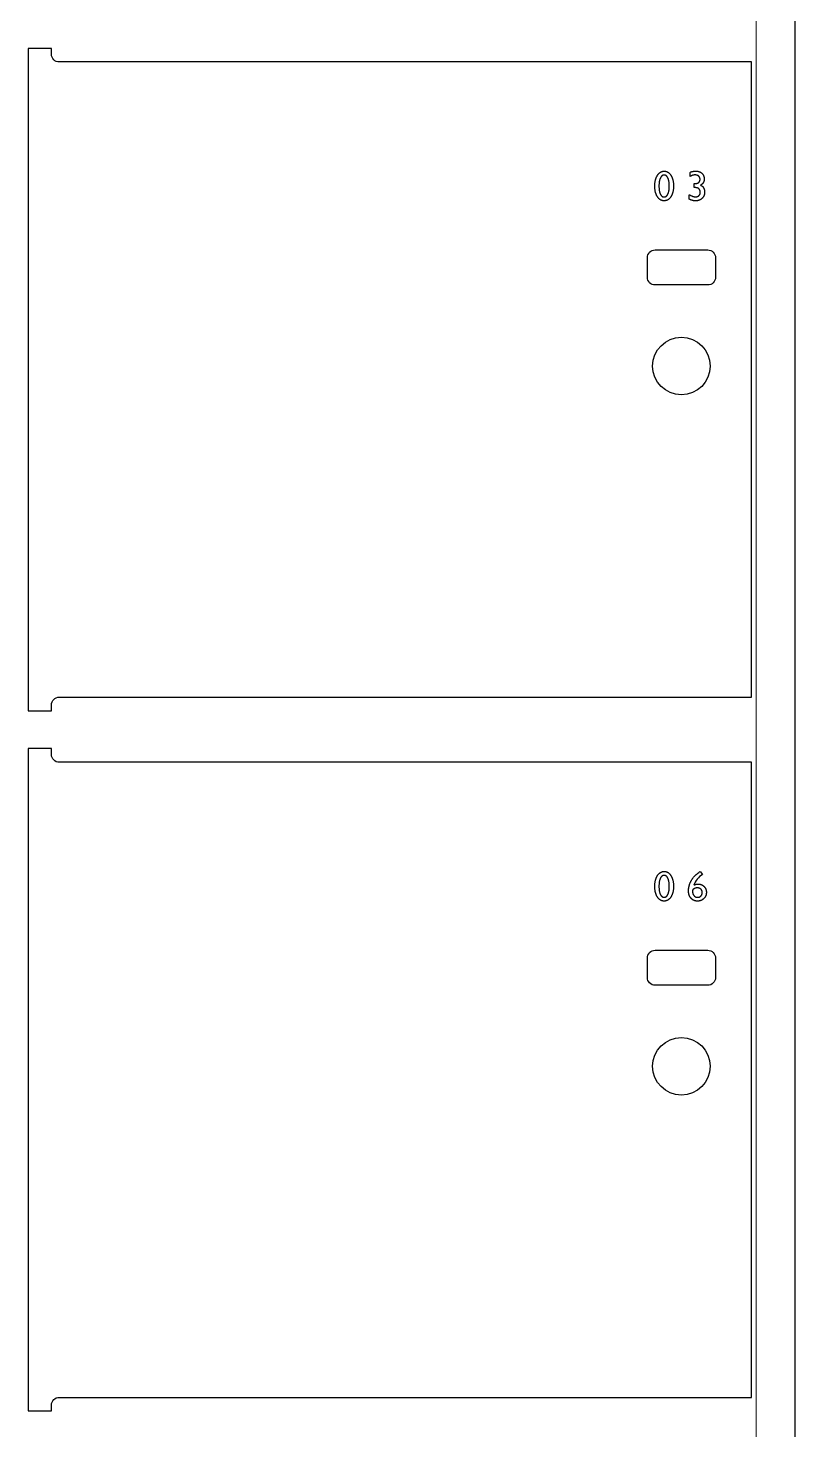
# Model space of a CAD drawing. Header units: millimetres. Extents: x -300 to 5880, y -300 to 4158.
# Drawn here: x 4276 to 4670, y 2936 to 3657 of the extents above; entities that cross this region are included whole.
import ezdxf

# ---------------------------------------------------------------- set-up
doc = ezdxf.new("R2010")
doc.units = ezdxf.units.MM
doc.layers.add('00_NOPRINT_TOLERANCE', color=7, linetype='Continuous', lineweight=5)
for name, color, linetype, lineweight, true_color in [('BOARD_$TH-NOMINAL', 3, 'Continuous', 30, 0x00ff00), ('TOP-CUT-INSIDE_12.000MM', 3, 'Continuous', 25, 0x00ff04), ('TOP-CUT-OUTSIDE_12.000MM', 60, 'Continuous', 25, 0xa0ff00)]:
    doc.layers.add(name, color=color, linetype=linetype, lineweight=lineweight, true_color=true_color)
doc.layers.add('TOP-POCKET-INSIDE_2.000MM', color=4, linetype='Continuous')

# ---------------------------------------------------------------- blocks, each defined once
blk = doc.blocks.new('Borders Opendesk_7')
at = {"layer": '00_NOPRINT_TOLERANCE', "ltscale": 0.379202}
blk.add_line((4670, 3958), (4670, 1518), dxfattribs=at)
at = {"layer": '00_NOPRINT_TOLERANCE', "ltscale": 0.380023}
blk.add_line((4650, 3938), (4650, 1538), dxfattribs=at)
at = {"layer": 'BOARD_$TH-NOMINAL'}
blk.add_line((4670, 3958), (4670, 1518), dxfattribs=at)

msp = doc.modelspace()

# ---------------------------------------------------------------- linework, layer by layer
at = {"layer": 'TOP-CUT-INSIDE_12.000MM'}
for points in [[(4625.18, 3524.86), (4598.18, 3524.86, -0.414214), (4594.18, 3528.86), (4594.18, 3538.86, -0.414214), (4598.18, 3542.86), (4625.18, 3542.86, -0.414214), (4629.18, 3538.86), (4629.18, 3528.86, -0.414214)], [(4625.18, 3164.86), (4598.18, 3164.86, -0.414214), (4594.18, 3168.86), (4594.18, 3178.86, -0.414214), (4598.18, 3182.86), (4625.18, 3182.86, -0.414214), (4629.18, 3178.86), (4629.18, 3168.86, -0.414214)]]:
    msp.add_lwpolyline(points, format="xyb", close=True, dxfattribs=at)
for centre in [(4611.68, 3483.19), (4611.68, 3123.19)]:
    msp.add_circle(centre, 14.79, dxfattribs=at)
at = {"layer": 'TOP-CUT-OUTSIDE_12.000MM'}
for points in [[(4292, 3313), (4647.61, 3313), (4647.61, 3639.5), (4292, 3639.5, -0.414214), (4288, 3643.5), (4288, 3646.5), (4276, 3646.5), (4276, 3306), (4288, 3306), (4288, 3309, -0.414214)], [(4292, 2953), (4647.61, 2953), (4647.61, 3279.5), (4292, 3279.5, -0.414214), (4288, 3283.5), (4288, 3286.5), (4276, 3286.5), (4276, 2946), (4288, 2946), (4288, 2949, -0.414214)]]:
    msp.add_lwpolyline(points, format="xyb", close=True, dxfattribs=at)
at = {"layer": 'TOP-POCKET-INSIDE_2.000MM'}
for points in [[(4602.89, 3583.37), (4603.01, 3583.37), (4603.14, 3583.36), (4603.26, 3583.35), (4603.33, 3583.35), (4603.39, 3583.34), (4603.45, 3583.33), (4603.51, 3583.32), (4603.57, 3583.31), (4603.63, 3583.3), (4603.69, 3583.28), (4603.75, 3583.27), (4603.81, 3583.25), (4603.87, 3583.24), (4603.92, 3583.22), (4603.98, 3583.2), (4604.04, 3583.18), (4604.1, 3583.16), (4604.15, 3583.14), (4604.21, 3583.12), (4604.27, 3583.1), (4604.32, 3583.07), (4604.38, 3583.05), (4604.43, 3583.02), (4604.49, 3582.99), (4604.54, 3582.96), (4604.6, 3582.93), (4604.65, 3582.9), (4604.76, 3582.84), (4604.86, 3582.77), (4604.96, 3582.69), (4605.07, 3582.62), (4605.17, 3582.53), (4605.27, 3582.45), (4605.37, 3582.36), (4605.46, 3582.26), (4605.56, 3582.16), (4605.65, 3582.06), (4605.74, 3581.95), (4605.84, 3581.84), (4605.93, 3581.73), (4606.01, 3581.61), (4606.1, 3581.48), (4606.19, 3581.36), (4606.27, 3581.22), (4606.35, 3581.09), (4606.43, 3580.95), (4606.51, 3580.81), (4606.58, 3580.67), (4606.66, 3580.53), (4606.73, 3580.38), (4606.79, 3580.23), (4606.86, 3580.08), (4606.92, 3579.92), (4606.98, 3579.77), (4607.03, 3579.61), (4607.09, 3579.45), (4607.14, 3579.29), (4607.19, 3579.12), (4607.23, 3578.96), (4607.27, 3578.79), (4607.35, 3578.44), (4607.42, 3578.09), (4607.48, 3577.72), (4607.53, 3577.35), (4607.56, 3576.97), (4607.59, 3576.58), (4607.6, 3576.18), (4607.61, 3575.77), (4607.6, 3575.35), (4607.59, 3574.94), (4607.56, 3574.54), (4607.53, 3574.16), (4607.48, 3573.78), (4607.42, 3573.41), (4607.35, 3573.05), (4607.27, 3572.7), (4607.23, 3572.53), (4607.19, 3572.36), (4607.14, 3572.19), (4607.09, 3572.03), (4607.03, 3571.87), (4606.98, 3571.71), (4606.92, 3571.55), (4606.86, 3571.4), (4606.79, 3571.25), (4606.73, 3571.1), (4606.66, 3570.95), (4606.58, 3570.81), (4606.51, 3570.67), (4606.43, 3570.53), (4606.35, 3570.39), (4606.27, 3570.26), (4606.19, 3570.13), (4606.1, 3570), (4606.01, 3569.88), (4605.92, 3569.76), (4605.83, 3569.65), (4605.74, 3569.54), (4605.65, 3569.43), (4605.55, 3569.33), (4605.46, 3569.23), (4605.36, 3569.14), (4605.26, 3569.05), (4605.16, 3568.97), (4605.05, 3568.89), (4604.95, 3568.81), (4604.84, 3568.74), (4604.73, 3568.67), (4604.63, 3568.6), (4604.51, 3568.54), (4604.46, 3568.52), (4604.4, 3568.49), (4604.35, 3568.46), (4604.29, 3568.44), (4604.23, 3568.41), (4604.17, 3568.39), (4604.11, 3568.37), (4604.06, 3568.35), (4604, 3568.33), (4603.94, 3568.31), (4603.88, 3568.29), (4603.82, 3568.27), (4603.76, 3568.25), (4603.7, 3568.24), (4603.57, 3568.21), (4603.45, 3568.19), (4603.32, 3568.17), (4603.19, 3568.16), (4603.06, 3568.15), (4602.93, 3568.14), (4602.8, 3568.14), (4602.67, 3568.14), (4602.53, 3568.15), (4602.4, 3568.16), (4602.27, 3568.17), (4602.15, 3568.19), (4602.02, 3568.21), (4601.89, 3568.24), (4601.77, 3568.27), (4601.65, 3568.3), (4601.53, 3568.34), (4601.47, 3568.36), (4601.41, 3568.38), (4601.36, 3568.41), (4601.3, 3568.43), (4601.24, 3568.46), (4601.18, 3568.48), (4601.13, 3568.51), (4601.07, 3568.54), (4600.96, 3568.6), (4600.85, 3568.66), (4600.74, 3568.73), (4600.64, 3568.8), (4600.53, 3568.87), (4600.43, 3568.95), (4600.33, 3569.03), (4600.23, 3569.12), (4600.13, 3569.21), (4600.03, 3569.31), (4599.94, 3569.41), (4599.85, 3569.51), (4599.76, 3569.62), (4599.67, 3569.73), (4599.58, 3569.85), (4599.49, 3569.97), (4599.41, 3570.09), (4599.33, 3570.22), (4599.24, 3570.35), (4599.17, 3570.48), (4599.09, 3570.62), (4599.02, 3570.76), (4598.95, 3570.9), (4598.88, 3571.04), (4598.81, 3571.19), (4598.75, 3571.34), (4598.69, 3571.49), (4598.63, 3571.65), (4598.58, 3571.81), (4598.53, 3571.97), (4598.48, 3572.13), (4598.43, 3572.3), (4598.38, 3572.46), (4598.34, 3572.63), (4598.27, 3572.98), (4598.2, 3573.34), (4598.14, 3573.72), (4598.1, 3574.1), (4598.06, 3574.49), (4598.03, 3574.89), (4598.02, 3575.31), (4598.01, 3575.73), (4598.02, 3576.15), (4598.04, 3576.56), (4598.06, 3576.96), (4598.1, 3577.35), (4598.15, 3577.72), (4598.2, 3578.09), (4598.27, 3578.45), (4598.35, 3578.8), (4598.4, 3578.97), (4598.44, 3579.14), (4598.49, 3579.31), (4598.54, 3579.47), (4598.6, 3579.63), (4598.65, 3579.79), (4598.71, 3579.95), (4598.78, 3580.1), (4598.84, 3580.26), (4598.91, 3580.4), (4598.98, 3580.55), (4599.05, 3580.69), (4599.13, 3580.84), (4599.2, 3580.98), (4599.28, 3581.11), (4599.37, 3581.25), (4599.45, 3581.38), (4599.54, 3581.5), (4599.63, 3581.63), (4599.72, 3581.74), (4599.81, 3581.86), (4599.9, 3581.97), (4600, 3582.07), (4600.1, 3582.18), (4600.19, 3582.27), (4600.29, 3582.37), (4600.39, 3582.46), (4600.5, 3582.54), (4600.6, 3582.62), (4600.71, 3582.7), (4600.82, 3582.77), (4600.92, 3582.84), (4601.04, 3582.91), (4601.15, 3582.97), (4601.26, 3583.02), (4601.32, 3583.05), (4601.38, 3583.07), (4601.44, 3583.1), (4601.49, 3583.12), (4601.55, 3583.14), (4601.61, 3583.17), (4601.67, 3583.19), (4601.73, 3583.2), (4601.79, 3583.22), (4601.85, 3583.24), (4601.98, 3583.27), (4602.1, 3583.3), (4602.23, 3583.32), (4602.36, 3583.34), (4602.49, 3583.35), (4602.62, 3583.36), (4602.75, 3583.37)], [(4618.26, 3576.96), (4618.39, 3576.96), (4618.56, 3576.96), (4618.73, 3576.96), (4618.89, 3576.98), (4619.04, 3576.99), (4619.2, 3577.01), (4619.27, 3577.02), (4619.34, 3577.04), (4619.41, 3577.05), (4619.48, 3577.07), (4619.55, 3577.08), (4619.62, 3577.1), (4619.68, 3577.12), (4619.75, 3577.14), (4619.81, 3577.16), (4619.87, 3577.18), (4619.93, 3577.2), (4619.99, 3577.23), (4620.05, 3577.25), (4620.11, 3577.28), (4620.16, 3577.31), (4620.22, 3577.34), (4620.27, 3577.36), (4620.32, 3577.4), (4620.37, 3577.43), (4620.42, 3577.46), (4620.47, 3577.5), (4620.51, 3577.53), (4620.56, 3577.57), (4620.6, 3577.6), (4620.64, 3577.64), (4620.69, 3577.68), (4620.72, 3577.72), (4620.76, 3577.76), (4620.8, 3577.81), (4620.83, 3577.85), (4620.87, 3577.9), (4620.9, 3577.94), (4620.93, 3577.99), (4620.96, 3578.04), (4620.99, 3578.08), (4621.01, 3578.13), (4621.04, 3578.19), (4621.06, 3578.24), (4621.08, 3578.29), (4621.1, 3578.34), (4621.12, 3578.4), (4621.14, 3578.45), (4621.16, 3578.51), (4621.17, 3578.57), (4621.19, 3578.63), (4621.2, 3578.69), (4621.21, 3578.75), (4621.22, 3578.81), (4621.23, 3578.87), (4621.23, 3578.94), (4621.24, 3579), (4621.24, 3579.07), (4621.24, 3579.14), (4621.24, 3579.2), (4621.24, 3579.27), (4621.24, 3579.33), (4621.24, 3579.39), (4621.23, 3579.45), (4621.23, 3579.51), (4621.22, 3579.56), (4621.21, 3579.62), (4621.2, 3579.68), (4621.19, 3579.73), (4621.18, 3579.79), (4621.16, 3579.84), (4621.14, 3579.9), (4621.13, 3579.95), (4621.11, 3580), (4621.09, 3580.05), (4621.07, 3580.1), (4621.04, 3580.15), (4621.02, 3580.2), (4620.99, 3580.25), (4620.97, 3580.3), (4620.94, 3580.35), (4620.91, 3580.39), (4620.88, 3580.44), (4620.85, 3580.48), (4620.81, 3580.53), (4620.78, 3580.57), (4620.74, 3580.61), (4620.7, 3580.65), (4620.66, 3580.7), (4620.62, 3580.74), (4620.58, 3580.78), (4620.54, 3580.81), (4620.49, 3580.85), (4620.45, 3580.89), (4620.4, 3580.92), (4620.35, 3580.96), (4620.3, 3580.99), (4620.25, 3581.02), (4620.2, 3581.06), (4620.15, 3581.08), (4620.1, 3581.11), (4620.05, 3581.14), (4620, 3581.17), (4619.94, 3581.19), (4619.89, 3581.21), (4619.83, 3581.24), (4619.77, 3581.26), (4619.72, 3581.28), (4619.66, 3581.3), (4619.6, 3581.31), (4619.54, 3581.33), (4619.48, 3581.35), (4619.41, 3581.36), (4619.35, 3581.37), (4619.29, 3581.38), (4619.22, 3581.39), (4619.16, 3581.4), (4619.09, 3581.41), (4619.02, 3581.42), (4618.96, 3581.42), (4618.89, 3581.43), (4618.82, 3581.43), (4618.68, 3581.43), (4618.6, 3581.43), (4618.53, 3581.43), (4618.46, 3581.43), (4618.38, 3581.42), (4618.31, 3581.41), (4618.23, 3581.41), (4618.08, 3581.39), (4617.92, 3581.36), (4617.77, 3581.33), (4617.61, 3581.29), (4617.45, 3581.25), (4617.29, 3581.2), (4617.12, 3581.15), (4616.96, 3581.09), (4616.79, 3581.02), (4616.62, 3580.95), (4616.45, 3580.88), (4616.27, 3580.8), (4616.1, 3580.71), (4616.1, 3582.74), (4616.26, 3582.82), (4616.42, 3582.9), (4616.59, 3582.96), (4616.76, 3583.03), (4616.93, 3583.09), (4617.1, 3583.14), (4617.28, 3583.19), (4617.45, 3583.23), (4617.63, 3583.27), (4617.81, 3583.3), (4617.99, 3583.33), (4618.18, 3583.35), (4618.36, 3583.37), (4618.55, 3583.38), (4618.74, 3583.39), (4618.93, 3583.39), (4619.18, 3583.39), (4619.31, 3583.38), (4619.43, 3583.38), (4619.55, 3583.37), (4619.67, 3583.36), (4619.79, 3583.34), (4619.91, 3583.33), (4620.02, 3583.31), (4620.13, 3583.29), (4620.24, 3583.27), (4620.35, 3583.24), (4620.46, 3583.22), (4620.57, 3583.19), (4620.67, 3583.16), (4620.77, 3583.13), (4620.87, 3583.09), (4620.97, 3583.05), (4621.07, 3583.01), (4621.16, 3582.97), (4621.26, 3582.93), (4621.35, 3582.89), (4621.44, 3582.84), (4621.53, 3582.79), (4621.62, 3582.74), (4621.7, 3582.68), (4621.78, 3582.63), (4621.87, 3582.57), (4621.95, 3582.51), (4622.03, 3582.45), (4622.1, 3582.38), (4622.18, 3582.32), (4622.25, 3582.25), (4622.32, 3582.18), (4622.39, 3582.11), (4622.46, 3582.04), (4622.52, 3581.96), (4622.58, 3581.89), (4622.64, 3581.81), (4622.7, 3581.73), (4622.75, 3581.65), (4622.8, 3581.57), (4622.85, 3581.48), (4622.9, 3581.4), (4622.95, 3581.31), (4622.99, 3581.22), (4623.03, 3581.13), (4623.07, 3581.04), (4623.1, 3580.95), (4623.14, 3580.86), (4623.17, 3580.76), (4623.2, 3580.66), (4623.23, 3580.56), (4623.25, 3580.46), (4623.27, 3580.36), (4623.29, 3580.26), (4623.31, 3580.15), (4623.32, 3580.05), (4623.34, 3579.94), (4623.35, 3579.83), (4623.36, 3579.72), (4623.36, 3579.61), (4623.36, 3579.49), (4623.37, 3579.38), (4623.36, 3579.24), (4623.36, 3579.1), (4623.35, 3578.96), (4623.34, 3578.83), (4623.32, 3578.7), (4623.3, 3578.58), (4623.28, 3578.45), (4623.25, 3578.33), (4623.22, 3578.22), (4623.2, 3578.16), (4623.19, 3578.1), (4623.17, 3578.05), (4623.15, 3577.99), (4623.13, 3577.94), (4623.11, 3577.88), (4623.09, 3577.83), (4623.06, 3577.77), (4623.04, 3577.72), (4623.02, 3577.67), (4622.99, 3577.62), (4622.96, 3577.57), (4622.94, 3577.52), (4622.91, 3577.47), (4622.88, 3577.42), (4622.85, 3577.38), (4622.82, 3577.33), (4622.78, 3577.28), (4622.75, 3577.24), (4622.72, 3577.19), (4622.68, 3577.14), (4622.64, 3577.1), (4622.61, 3577.05), (4622.57, 3577.01), (4622.53, 3576.97), (4622.49, 3576.92), (4622.45, 3576.88), (4622.4, 3576.84), (4622.31, 3576.75), (4622.22, 3576.67), (4622.12, 3576.59), (4622.02, 3576.51), (4621.91, 3576.44), (4621.8, 3576.36), (4621.69, 3576.29), (4621.57, 3576.21), (4621.45, 3576.14), (4621.55, 3576.1), (4621.66, 3576.06), (4621.76, 3576.01), (4621.85, 3575.96), (4621.95, 3575.92), (4622.04, 3575.87), (4622.12, 3575.82), (4622.2, 3575.77), (4622.28, 3575.71), (4622.36, 3575.66), (4622.39, 3575.63), (4622.43, 3575.6), (4622.46, 3575.57), (4622.49, 3575.55), (4622.53, 3575.52), (4622.56, 3575.49), (4622.59, 3575.46), (4622.62, 3575.43), (4622.65, 3575.4), (4622.67, 3575.37), (4622.7, 3575.34), (4622.73, 3575.31), (4622.78, 3575.25), (4622.82, 3575.18), (4622.87, 3575.11), (4622.92, 3575.05), (4622.96, 3574.98), (4623, 3574.91), (4623.05, 3574.83), (4623.09, 3574.76), (4623.12, 3574.68), (4623.16, 3574.61), (4623.2, 3574.53), (4623.23, 3574.45), (4623.27, 3574.37), (4623.3, 3574.28), (4623.33, 3574.2), (4623.36, 3574.11), (4623.38, 3574.02), (4623.41, 3573.93), (4623.43, 3573.84), (4623.45, 3573.75), (4623.47, 3573.66), (4623.49, 3573.57), (4623.51, 3573.48), (4623.52, 3573.38), (4623.54, 3573.29), (4623.55, 3573.2), (4623.56, 3573.1), (4623.57, 3573.01), (4623.57, 3572.91), (4623.58, 3572.81), (4623.58, 3572.71), (4623.58, 3572.62), (4623.58, 3572.49), (4623.57, 3572.37), (4623.57, 3572.26), (4623.56, 3572.14), (4623.55, 3572.02), (4623.53, 3571.91), (4623.52, 3571.79), (4623.5, 3571.68), (4623.48, 3571.57), (4623.45, 3571.46), (4623.43, 3571.35), (4623.4, 3571.25), (4623.36, 3571.14), (4623.33, 3571.04), (4623.29, 3570.94), (4623.25, 3570.83), (4623.21, 3570.73), (4623.17, 3570.64), (4623.12, 3570.54), (4623.07, 3570.44), (4623.02, 3570.35), (4622.96, 3570.25), (4622.91, 3570.16), (4622.85, 3570.07), (4622.79, 3569.98), (4622.72, 3569.89), (4622.65, 3569.81), (4622.58, 3569.72), (4622.51, 3569.64), (4622.44, 3569.55), (4622.36, 3569.47), (4622.28, 3569.39), (4622.2, 3569.31), (4622.11, 3569.24), (4622.03, 3569.16), (4621.94, 3569.09), (4621.86, 3569.02), (4621.77, 3568.96), (4621.68, 3568.89), (4621.59, 3568.83), (4621.49, 3568.78), (4621.4, 3568.72), (4621.3, 3568.67), (4621.21, 3568.61), (4621.11, 3568.57), (4621.01, 3568.52), (4620.91, 3568.48), (4620.81, 3568.44), (4620.7, 3568.4), (4620.6, 3568.36), (4620.49, 3568.33), (4620.39, 3568.3), (4620.28, 3568.27), (4620.17, 3568.24), (4620.06, 3568.22), (4619.94, 3568.2), (4619.83, 3568.18), (4619.71, 3568.16), (4619.6, 3568.15), (4619.48, 3568.14), (4619.36, 3568.13), (4619.24, 3568.12), (4619.12, 3568.12), (4619, 3568.12), (4618.78, 3568.12), (4618.57, 3568.13), (4618.36, 3568.15), (4618.15, 3568.17), (4617.95, 3568.2), (4617.74, 3568.23), (4617.53, 3568.27), (4617.33, 3568.32), (4617.13, 3568.38), (4616.92, 3568.44), (4616.72, 3568.51), (4616.52, 3568.58), (4616.32, 3568.66), (4616.12, 3568.75), (4615.92, 3568.84), (4615.72, 3568.94), (4615.72, 3571.26), (4615.93, 3571.13), (4616.14, 3571.01), (4616.35, 3570.9), (4616.56, 3570.8), (4616.77, 3570.71), (4616.97, 3570.62), (4617.18, 3570.54), (4617.38, 3570.47), (4617.48, 3570.44), (4617.59, 3570.41), (4617.69, 3570.38), (4617.79, 3570.36), (4617.89, 3570.33), (4617.99, 3570.31), (4618.09, 3570.29), (4618.19, 3570.27), (4618.3, 3570.26), (4618.4, 3570.24), (4618.5, 3570.23), (4618.6, 3570.22), (4618.7, 3570.22), (4618.8, 3570.21), (4618.9, 3570.21), (4619, 3570.21), (4619.06, 3570.21), (4619.13, 3570.21), (4619.19, 3570.21), (4619.26, 3570.22), (4619.32, 3570.22), (4619.38, 3570.23), (4619.45, 3570.24), (4619.51, 3570.25), (4619.57, 3570.26), (4619.63, 3570.27), (4619.69, 3570.28), (4619.74, 3570.3), (4619.8, 3570.31), (4619.86, 3570.33), (4619.91, 3570.35), (4619.97, 3570.37), (4620.02, 3570.39), (4620.07, 3570.41), (4620.13, 3570.43), (4620.18, 3570.46), (4620.23, 3570.48), (4620.28, 3570.51), (4620.33, 3570.54), (4620.37, 3570.57), (4620.42, 3570.6), (4620.47, 3570.63), (4620.51, 3570.66), (4620.56, 3570.7), (4620.6, 3570.73), (4620.64, 3570.77), (4620.69, 3570.81), (4620.73, 3570.85), (4620.77, 3570.89), (4620.81, 3570.93), (4620.84, 3570.97), (4620.88, 3571.01), (4620.92, 3571.06), (4620.95, 3571.1), (4620.98, 3571.15), (4621.01, 3571.19), (4621.04, 3571.24), (4621.07, 3571.29), (4621.1, 3571.34), (4621.13, 3571.38), (4621.15, 3571.43), (4621.18, 3571.49), (4621.2, 3571.54), (4621.22, 3571.59), (4621.24, 3571.64), (4621.26, 3571.7), (4621.27, 3571.75), (4621.29, 3571.81), (4621.31, 3571.86), (4621.32, 3571.92), (4621.33, 3571.98), (4621.34, 3572.04), (4621.35, 3572.1), (4621.36, 3572.16), (4621.37, 3572.22), (4621.37, 3572.28), (4621.38, 3572.35), (4621.38, 3572.41), (4621.38, 3572.48), (4621.38, 3572.54), (4621.38, 3572.6), (4621.38, 3572.65), (4621.38, 3572.71), (4621.37, 3572.76), (4621.37, 3572.81), (4621.36, 3572.87), (4621.36, 3572.92), (4621.35, 3572.97), (4621.34, 3573.02), (4621.33, 3573.07), (4621.32, 3573.12), (4621.31, 3573.17), (4621.29, 3573.22), (4621.28, 3573.27), (4621.26, 3573.32), (4621.25, 3573.37), (4621.23, 3573.42), (4621.21, 3573.47), (4621.19, 3573.51), (4621.17, 3573.56), (4621.15, 3573.61), (4621.13, 3573.65), (4621.1, 3573.7), (4621.08, 3573.74), (4621.05, 3573.79), (4621.02, 3573.83), (4621, 3573.88), (4620.97, 3573.92), (4620.94, 3573.96), (4620.91, 3574), (4620.87, 3574.05), (4620.84, 3574.09), (4620.8, 3574.13), (4620.76, 3574.18), (4620.72, 3574.22), (4620.68, 3574.26), (4620.63, 3574.3), (4620.59, 3574.34), (4620.55, 3574.38), (4620.5, 3574.41), (4620.46, 3574.44), (4620.41, 3574.48), (4620.37, 3574.51), (4620.32, 3574.54), (4620.27, 3574.56), (4620.23, 3574.59), (4620.18, 3574.61), (4620.13, 3574.64), (4620.11, 3574.65), (4620.08, 3574.66), (4620.05, 3574.67), (4620.02, 3574.68), (4619.95, 3574.7), (4619.88, 3574.72), (4619.8, 3574.74), (4619.71, 3574.77), (4619.52, 3574.81), (4619.29, 3574.85), (4619.04, 3574.89), (4618.45, 3574.97), (4618.26, 3574.99)], [(4602.91, 3581.35), (4602.8, 3581.35), (4602.76, 3581.35), (4602.72, 3581.35), (4602.69, 3581.34), (4602.65, 3581.34), (4602.61, 3581.34), (4602.58, 3581.33), (4602.54, 3581.33), (4602.5, 3581.32), (4602.47, 3581.32), (4602.43, 3581.31), (4602.39, 3581.3), (4602.36, 3581.29), (4602.32, 3581.29), (4602.29, 3581.28), (4602.25, 3581.26), (4602.22, 3581.25), (4602.19, 3581.24), (4602.15, 3581.23), (4602.12, 3581.21), (4602.08, 3581.2), (4602.05, 3581.18), (4602.02, 3581.17), (4601.99, 3581.15), (4601.95, 3581.14), (4601.92, 3581.12), (4601.89, 3581.1), (4601.86, 3581.08), (4601.83, 3581.06), (4601.79, 3581.04), (4601.76, 3581.02), (4601.73, 3580.99), (4601.7, 3580.97), (4601.67, 3580.95), (4601.64, 3580.92), (4601.61, 3580.9), (4601.58, 3580.87), (4601.55, 3580.84), (4601.52, 3580.82), (4601.47, 3580.76), (4601.41, 3580.7), (4601.35, 3580.63), (4601.3, 3580.57), (4601.25, 3580.5), (4601.19, 3580.43), (4601.14, 3580.35), (4601.09, 3580.27), (4601.04, 3580.19), (4600.99, 3580.11), (4600.95, 3580.02), (4600.9, 3579.93), (4600.86, 3579.84), (4600.81, 3579.74), (4600.77, 3579.65), (4600.73, 3579.55), (4600.69, 3579.44), (4600.65, 3579.34), (4600.61, 3579.24), (4600.54, 3579.02), (4600.48, 3578.79), (4600.42, 3578.56), (4600.36, 3578.31), (4600.32, 3578.06), (4600.27, 3577.8), (4600.24, 3577.53), (4600.21, 3577.26), (4600.18, 3576.97), (4600.16, 3576.68), (4600.15, 3576.38), (4600.14, 3576.07), (4600.14, 3575.75), (4600.14, 3575.42), (4600.15, 3575.11), (4600.16, 3574.8), (4600.18, 3574.5), (4600.2, 3574.21), (4600.23, 3573.93), (4600.27, 3573.66), (4600.31, 3573.39), (4600.36, 3573.14), (4600.41, 3572.89), (4600.47, 3572.65), (4600.53, 3572.43), (4600.6, 3572.21), (4600.64, 3572.1), (4600.67, 3572), (4600.71, 3571.9), (4600.75, 3571.8), (4600.8, 3571.7), (4600.84, 3571.6), (4600.88, 3571.51), (4600.93, 3571.42), (4600.98, 3571.33), (4601.02, 3571.25), (4601.07, 3571.17), (4601.12, 3571.09), (4601.17, 3571.02), (4601.22, 3570.95), (4601.28, 3570.88), (4601.33, 3570.81), (4601.39, 3570.75), (4601.44, 3570.69), (4601.5, 3570.63), (4601.53, 3570.6), (4601.56, 3570.58), (4601.59, 3570.55), (4601.62, 3570.52), (4601.65, 3570.5), (4601.68, 3570.48), (4601.71, 3570.45), (4601.74, 3570.43), (4601.77, 3570.41), (4601.8, 3570.39), (4601.83, 3570.37), (4601.86, 3570.35), (4601.89, 3570.33), (4601.93, 3570.31), (4601.96, 3570.29), (4601.99, 3570.28), (4602.03, 3570.26), (4602.06, 3570.25), (4602.09, 3570.23), (4602.13, 3570.22), (4602.16, 3570.21), (4602.19, 3570.19), (4602.23, 3570.18), (4602.26, 3570.17), (4602.3, 3570.16), (4602.33, 3570.15), (4602.37, 3570.14), (4602.41, 3570.14), (4602.44, 3570.13), (4602.48, 3570.12), (4602.52, 3570.12), (4602.55, 3570.11), (4602.59, 3570.11), (4602.63, 3570.11), (4602.66, 3570.1), (4602.7, 3570.1), (4602.74, 3570.1), (4602.78, 3570.1), (4602.82, 3570.1), (4602.86, 3570.1), (4602.89, 3570.1), (4602.93, 3570.11), (4602.97, 3570.11), (4603.01, 3570.11), (4603.04, 3570.12), (4603.08, 3570.12), (4603.12, 3570.13), (4603.15, 3570.14), (4603.19, 3570.14), (4603.23, 3570.15), (4603.26, 3570.16), (4603.3, 3570.17), (4603.33, 3570.18), (4603.37, 3570.19), (4603.4, 3570.21), (4603.43, 3570.22), (4603.47, 3570.23), (4603.5, 3570.25), (4603.54, 3570.26), (4603.57, 3570.28), (4603.6, 3570.29), (4603.63, 3570.31), (4603.67, 3570.33), (4603.7, 3570.35), (4603.73, 3570.37), (4603.76, 3570.39), (4603.79, 3570.41), (4603.82, 3570.43), (4603.86, 3570.45), (4603.89, 3570.48), (4603.92, 3570.5), (4603.95, 3570.52), (4603.98, 3570.55), (4604.01, 3570.58), (4604.03, 3570.6), (4604.06, 3570.63), (4604.12, 3570.69), (4604.18, 3570.75), (4604.23, 3570.81), (4604.29, 3570.88), (4604.34, 3570.95), (4604.39, 3571.02), (4604.44, 3571.09), (4604.49, 3571.17), (4604.54, 3571.25), (4604.59, 3571.33), (4604.64, 3571.42), (4604.69, 3571.51), (4604.73, 3571.6), (4604.77, 3571.7), (4604.82, 3571.8), (4604.86, 3571.89), (4604.9, 3572), (4604.94, 3572.1), (4604.97, 3572.2), (4605.04, 3572.42), (4605.11, 3572.65), (4605.17, 3572.88), (4605.22, 3573.12), (4605.27, 3573.38), (4605.31, 3573.64), (4605.34, 3573.9), (4605.38, 3574.18), (4605.4, 3574.46), (4605.42, 3574.76), (4605.43, 3575.06), (4605.44, 3575.37), (4605.44, 3576.01), (4605.43, 3576.32), (4605.42, 3576.62), (4605.4, 3576.92), (4605.38, 3577.2), (4605.35, 3577.48), (4605.31, 3577.75), (4605.27, 3578.01), (4605.23, 3578.27), (4605.18, 3578.51), (4605.12, 3578.75), (4605.06, 3578.98), (4604.99, 3579.2), (4604.92, 3579.41), (4604.88, 3579.52), (4604.84, 3579.62), (4604.8, 3579.72), (4604.76, 3579.81), (4604.71, 3579.91), (4604.67, 3580), (4604.62, 3580.09), (4604.58, 3580.17), (4604.53, 3580.25), (4604.48, 3580.33), (4604.43, 3580.41), (4604.38, 3580.48), (4604.33, 3580.55), (4604.28, 3580.62), (4604.23, 3580.69), (4604.17, 3580.75), (4604.12, 3580.81), (4604.09, 3580.83), (4604.06, 3580.86), (4604.04, 3580.89), (4604.01, 3580.91), (4603.98, 3580.94), (4603.95, 3580.96), (4603.92, 3580.99), (4603.89, 3581.01), (4603.86, 3581.03), (4603.83, 3581.05), (4603.8, 3581.07), (4603.77, 3581.09), (4603.74, 3581.11), (4603.71, 3581.13), (4603.68, 3581.15), (4603.65, 3581.17), (4603.62, 3581.18), (4603.59, 3581.2), (4603.56, 3581.21), (4603.52, 3581.23), (4603.49, 3581.24), (4603.46, 3581.25), (4603.43, 3581.26), (4603.39, 3581.27), (4603.36, 3581.28), (4603.33, 3581.29), (4603.29, 3581.3), (4603.26, 3581.31), (4603.23, 3581.32), (4603.19, 3581.32), (4603.16, 3581.33), (4603.12, 3581.33), (4603.09, 3581.34), (4603.05, 3581.34), (4603.02, 3581.34), (4602.98, 3581.35), (4602.94, 3581.35)], [(4602.89, 3223.37), (4603.01, 3223.37), (4603.14, 3223.36), (4603.26, 3223.35), (4603.33, 3223.35), (4603.39, 3223.34), (4603.45, 3223.33), (4603.51, 3223.32), (4603.57, 3223.31), (4603.63, 3223.3), (4603.69, 3223.28), (4603.75, 3223.27), (4603.81, 3223.25), (4603.87, 3223.24), (4603.92, 3223.22), (4603.98, 3223.2), (4604.04, 3223.18), (4604.1, 3223.16), (4604.15, 3223.14), (4604.21, 3223.12), (4604.27, 3223.1), (4604.32, 3223.07), (4604.38, 3223.05), (4604.43, 3223.02), (4604.49, 3222.99), (4604.54, 3222.96), (4604.6, 3222.93), (4604.65, 3222.9), (4604.76, 3222.84), (4604.86, 3222.77), (4604.96, 3222.69), (4605.07, 3222.62), (4605.17, 3222.53), (4605.27, 3222.45), (4605.37, 3222.36), (4605.46, 3222.26), (4605.56, 3222.16), (4605.65, 3222.06), (4605.74, 3221.95), (4605.84, 3221.84), (4605.93, 3221.73), (4606.01, 3221.61), (4606.1, 3221.48), (4606.19, 3221.36), (4606.27, 3221.22), (4606.35, 3221.09), (4606.43, 3220.95), (4606.51, 3220.81), (4606.58, 3220.67), (4606.66, 3220.53), (4606.73, 3220.38), (4606.79, 3220.23), (4606.86, 3220.08), (4606.92, 3219.92), (4606.98, 3219.77), (4607.03, 3219.61), (4607.09, 3219.45), (4607.14, 3219.29), (4607.19, 3219.12), (4607.23, 3218.96), (4607.27, 3218.79), (4607.35, 3218.44), (4607.42, 3218.09), (4607.48, 3217.72), (4607.53, 3217.35), (4607.56, 3216.97), (4607.59, 3216.58), (4607.6, 3216.18), (4607.61, 3215.77), (4607.6, 3215.35), (4607.59, 3214.94), (4607.56, 3214.54), (4607.53, 3214.16), (4607.48, 3213.78), (4607.42, 3213.41), (4607.35, 3213.05), (4607.27, 3212.7), (4607.23, 3212.53), (4607.19, 3212.36), (4607.14, 3212.19), (4607.09, 3212.03), (4607.03, 3211.87), (4606.98, 3211.71), (4606.92, 3211.55), (4606.86, 3211.4), (4606.79, 3211.25), (4606.73, 3211.1), (4606.66, 3210.95), (4606.58, 3210.81), (4606.51, 3210.67), (4606.43, 3210.53), (4606.35, 3210.39), (4606.27, 3210.26), (4606.19, 3210.13), (4606.1, 3210), (4606.01, 3209.88), (4605.92, 3209.76), (4605.83, 3209.65), (4605.74, 3209.54), (4605.65, 3209.43), (4605.55, 3209.33), (4605.46, 3209.23), (4605.36, 3209.14), (4605.26, 3209.05), (4605.16, 3208.97), (4605.05, 3208.89), (4604.95, 3208.81), (4604.84, 3208.74), (4604.73, 3208.67), (4604.63, 3208.6), (4604.51, 3208.54), (4604.46, 3208.52), (4604.4, 3208.49), (4604.35, 3208.46), (4604.29, 3208.44), (4604.23, 3208.41), (4604.17, 3208.39), (4604.11, 3208.37), (4604.06, 3208.35), (4604, 3208.33), (4603.94, 3208.31), (4603.88, 3208.29), (4603.82, 3208.27), (4603.76, 3208.25), (4603.7, 3208.24), (4603.57, 3208.21), (4603.45, 3208.19), (4603.32, 3208.17), (4603.19, 3208.16), (4603.06, 3208.15), (4602.93, 3208.14), (4602.8, 3208.14), (4602.67, 3208.14), (4602.53, 3208.15), (4602.4, 3208.16), (4602.27, 3208.17), (4602.15, 3208.19), (4602.02, 3208.21), (4601.89, 3208.24), (4601.77, 3208.27), (4601.65, 3208.3), (4601.53, 3208.34), (4601.47, 3208.36), (4601.41, 3208.38), (4601.36, 3208.41), (4601.3, 3208.43), (4601.24, 3208.46), (4601.18, 3208.48), (4601.13, 3208.51), (4601.07, 3208.54), (4600.96, 3208.6), (4600.85, 3208.66), (4600.74, 3208.73), (4600.64, 3208.8), (4600.53, 3208.87), (4600.43, 3208.95), (4600.33, 3209.03), (4600.23, 3209.12), (4600.13, 3209.21), (4600.03, 3209.31), (4599.94, 3209.41), (4599.85, 3209.51), (4599.76, 3209.62), (4599.67, 3209.73), (4599.58, 3209.85), (4599.49, 3209.97), (4599.41, 3210.09), (4599.33, 3210.22), (4599.24, 3210.35), (4599.17, 3210.48), (4599.09, 3210.62), (4599.02, 3210.76), (4598.95, 3210.9), (4598.88, 3211.04), (4598.81, 3211.19), (4598.75, 3211.34), (4598.69, 3211.49), (4598.63, 3211.65), (4598.58, 3211.81), (4598.53, 3211.97), (4598.48, 3212.13), (4598.43, 3212.3), (4598.38, 3212.46), (4598.34, 3212.63), (4598.27, 3212.98), (4598.2, 3213.34), (4598.14, 3213.72), (4598.1, 3214.1), (4598.06, 3214.49), (4598.03, 3214.89), (4598.02, 3215.31), (4598.01, 3215.73), (4598.02, 3216.15), (4598.04, 3216.56), (4598.06, 3216.96), (4598.1, 3217.35), (4598.15, 3217.72), (4598.2, 3218.09), (4598.27, 3218.45), (4598.35, 3218.8), (4598.4, 3218.97), (4598.44, 3219.14), (4598.49, 3219.31), (4598.54, 3219.47), (4598.6, 3219.63), (4598.65, 3219.79), (4598.71, 3219.95), (4598.78, 3220.1), (4598.84, 3220.26), (4598.91, 3220.4), (4598.98, 3220.55), (4599.05, 3220.69), (4599.13, 3220.84), (4599.2, 3220.98), (4599.28, 3221.11), (4599.37, 3221.25), (4599.45, 3221.38), (4599.54, 3221.5), (4599.63, 3221.63), (4599.72, 3221.74), (4599.81, 3221.86), (4599.9, 3221.97), (4600, 3222.07), (4600.1, 3222.18), (4600.19, 3222.27), (4600.29, 3222.37), (4600.39, 3222.46), (4600.5, 3222.54), (4600.6, 3222.62), (4600.71, 3222.7), (4600.82, 3222.77), (4600.92, 3222.84), (4601.04, 3222.91), (4601.15, 3222.97), (4601.26, 3223.02), (4601.32, 3223.05), (4601.38, 3223.07), (4601.44, 3223.1), (4601.49, 3223.12), (4601.55, 3223.14), (4601.61, 3223.17), (4601.67, 3223.19), (4601.73, 3223.2), (4601.79, 3223.22), (4601.85, 3223.24), (4601.98, 3223.27), (4602.1, 3223.3), (4602.23, 3223.32), (4602.36, 3223.34), (4602.49, 3223.35), (4602.62, 3223.36), (4602.75, 3223.37)], [(4602.91, 3221.35), (4602.8, 3221.35), (4602.76, 3221.35), (4602.72, 3221.35), (4602.69, 3221.34), (4602.65, 3221.34), (4602.61, 3221.34), (4602.58, 3221.33), (4602.54, 3221.33), (4602.5, 3221.32), (4602.47, 3221.32), (4602.43, 3221.31), (4602.39, 3221.3), (4602.36, 3221.29), (4602.32, 3221.29), (4602.29, 3221.28), (4602.25, 3221.26), (4602.22, 3221.25), (4602.19, 3221.24), (4602.15, 3221.23), (4602.12, 3221.21), (4602.08, 3221.2), (4602.05, 3221.18), (4602.02, 3221.17), (4601.99, 3221.15), (4601.95, 3221.14), (4601.92, 3221.12), (4601.89, 3221.1), (4601.86, 3221.08), (4601.83, 3221.06), (4601.79, 3221.04), (4601.76, 3221.02), (4601.73, 3220.99), (4601.7, 3220.97), (4601.67, 3220.95), (4601.64, 3220.92), (4601.61, 3220.9), (4601.58, 3220.87), (4601.55, 3220.84), (4601.52, 3220.82), (4601.47, 3220.76), (4601.41, 3220.7), (4601.35, 3220.63), (4601.3, 3220.57), (4601.25, 3220.5), (4601.19, 3220.43), (4601.14, 3220.35), (4601.09, 3220.27), (4601.04, 3220.19), (4600.99, 3220.11), (4600.95, 3220.02), (4600.9, 3219.93), (4600.86, 3219.84), (4600.81, 3219.74), (4600.77, 3219.65), (4600.73, 3219.55), (4600.69, 3219.44), (4600.65, 3219.34), (4600.61, 3219.24), (4600.54, 3219.02), (4600.48, 3218.79), (4600.42, 3218.56), (4600.36, 3218.31), (4600.32, 3218.06), (4600.27, 3217.8), (4600.24, 3217.53), (4600.21, 3217.26), (4600.18, 3216.97), (4600.16, 3216.68), (4600.15, 3216.38), (4600.14, 3216.07), (4600.14, 3215.75), (4600.14, 3215.42), (4600.15, 3215.11), (4600.16, 3214.8), (4600.18, 3214.5), (4600.2, 3214.21), (4600.23, 3213.93), (4600.27, 3213.66), (4600.31, 3213.39), (4600.36, 3213.14), (4600.41, 3212.89), (4600.47, 3212.65), (4600.53, 3212.43), (4600.6, 3212.21), (4600.64, 3212.1), (4600.67, 3212), (4600.71, 3211.9), (4600.75, 3211.8), (4600.8, 3211.7), (4600.84, 3211.6), (4600.88, 3211.51), (4600.93, 3211.42), (4600.98, 3211.33), (4601.02, 3211.25), (4601.07, 3211.17), (4601.12, 3211.09), (4601.17, 3211.02), (4601.22, 3210.95), (4601.28, 3210.88), (4601.33, 3210.81), (4601.39, 3210.75), (4601.44, 3210.69), (4601.5, 3210.63), (4601.53, 3210.6), (4601.56, 3210.58), (4601.59, 3210.55), (4601.62, 3210.52), (4601.65, 3210.5), (4601.68, 3210.48), (4601.71, 3210.45), (4601.74, 3210.43), (4601.77, 3210.41), (4601.8, 3210.39), (4601.83, 3210.37), (4601.86, 3210.35), (4601.89, 3210.33), (4601.93, 3210.31), (4601.96, 3210.29), (4601.99, 3210.28), (4602.03, 3210.26), (4602.06, 3210.25), (4602.09, 3210.23), (4602.13, 3210.22), (4602.16, 3210.21), (4602.19, 3210.19), (4602.23, 3210.18), (4602.26, 3210.17), (4602.3, 3210.16), (4602.33, 3210.15), (4602.37, 3210.14), (4602.41, 3210.14), (4602.44, 3210.13), (4602.48, 3210.12), (4602.52, 3210.12), (4602.55, 3210.11), (4602.59, 3210.11), (4602.63, 3210.11), (4602.66, 3210.1), (4602.7, 3210.1), (4602.74, 3210.1), (4602.78, 3210.1), (4602.82, 3210.1), (4602.86, 3210.1), (4602.89, 3210.1), (4602.93, 3210.11), (4602.97, 3210.11), (4603.01, 3210.11), (4603.04, 3210.12), (4603.08, 3210.12), (4603.12, 3210.13), (4603.15, 3210.14), (4603.19, 3210.14), (4603.23, 3210.15), (4603.26, 3210.16), (4603.3, 3210.17), (4603.33, 3210.18), (4603.37, 3210.19), (4603.4, 3210.21), (4603.43, 3210.22), (4603.47, 3210.23), (4603.5, 3210.25), (4603.54, 3210.26), (4603.57, 3210.28), (4603.6, 3210.29), (4603.63, 3210.31), (4603.67, 3210.33), (4603.7, 3210.35), (4603.73, 3210.37), (4603.76, 3210.39), (4603.79, 3210.41), (4603.82, 3210.43), (4603.86, 3210.45), (4603.89, 3210.48), (4603.92, 3210.5), (4603.95, 3210.52), (4603.98, 3210.55), (4604.01, 3210.58), (4604.03, 3210.6), (4604.06, 3210.63), (4604.12, 3210.69), (4604.18, 3210.75), (4604.23, 3210.81), (4604.29, 3210.88), (4604.34, 3210.95), (4604.39, 3211.02), (4604.44, 3211.09), (4604.49, 3211.17), (4604.54, 3211.25), (4604.59, 3211.33), (4604.64, 3211.42), (4604.69, 3211.51), (4604.73, 3211.6), (4604.77, 3211.7), (4604.82, 3211.8), (4604.86, 3211.89), (4604.9, 3212), (4604.94, 3212.1), (4604.97, 3212.2), (4605.04, 3212.42), (4605.11, 3212.65), (4605.17, 3212.88), (4605.22, 3213.12), (4605.27, 3213.38), (4605.31, 3213.64), (4605.34, 3213.9), (4605.38, 3214.18), (4605.4, 3214.46), (4605.42, 3214.76), (4605.43, 3215.06), (4605.44, 3215.37), (4605.44, 3216.01), (4605.43, 3216.32), (4605.42, 3216.62), (4605.4, 3216.92), (4605.38, 3217.2), (4605.35, 3217.48), (4605.31, 3217.75), (4605.27, 3218.01), (4605.23, 3218.27), (4605.18, 3218.51), (4605.12, 3218.75), (4605.06, 3218.98), (4604.99, 3219.2), (4604.92, 3219.41), (4604.88, 3219.52), (4604.84, 3219.62), (4604.8, 3219.72), (4604.76, 3219.81), (4604.71, 3219.91), (4604.67, 3220), (4604.62, 3220.09), (4604.58, 3220.17), (4604.53, 3220.25), (4604.48, 3220.33), (4604.43, 3220.41), (4604.38, 3220.48), (4604.33, 3220.55), (4604.28, 3220.62), (4604.23, 3220.69), (4604.17, 3220.75), (4604.12, 3220.81), (4604.09, 3220.83), (4604.06, 3220.86), (4604.04, 3220.89), (4604.01, 3220.91), (4603.98, 3220.94), (4603.95, 3220.96), (4603.92, 3220.99), (4603.89, 3221.01), (4603.86, 3221.03), (4603.83, 3221.05), (4603.8, 3221.07), (4603.77, 3221.09), (4603.74, 3221.11), (4603.71, 3221.13), (4603.68, 3221.15), (4603.65, 3221.17), (4603.62, 3221.18), (4603.59, 3221.2), (4603.56, 3221.21), (4603.52, 3221.23), (4603.49, 3221.24), (4603.46, 3221.25), (4603.43, 3221.26), (4603.39, 3221.27), (4603.36, 3221.28), (4603.33, 3221.29), (4603.29, 3221.3), (4603.26, 3221.31), (4603.23, 3221.32), (4603.19, 3221.32), (4603.16, 3221.33), (4603.12, 3221.33), (4603.09, 3221.34), (4603.05, 3221.34), (4603.02, 3221.34), (4602.98, 3221.35), (4602.94, 3221.35)], [(4617.51, 3214.08), (4617.49, 3213.95), (4617.48, 3213.82), (4617.46, 3213.68), (4617.45, 3213.55), (4617.44, 3213.4), (4617.43, 3213.26), (4617.43, 3213.11), (4617.43, 3212.96), (4617.43, 3212.88), (4617.43, 3212.8), (4617.43, 3212.73), (4617.44, 3212.65), (4617.45, 3212.57), (4617.45, 3212.5), (4617.46, 3212.43), (4617.47, 3212.36), (4617.49, 3212.28), (4617.5, 3212.21), (4617.51, 3212.15), (4617.53, 3212.08), (4617.55, 3212.01), (4617.57, 3211.94), (4617.59, 3211.88), (4617.61, 3211.81), (4617.63, 3211.75), (4617.66, 3211.68), (4617.69, 3211.62), (4617.71, 3211.56), (4617.74, 3211.5), (4617.77, 3211.44), (4617.81, 3211.38), (4617.84, 3211.32), (4617.87, 3211.26), (4617.91, 3211.21), (4617.95, 3211.15), (4617.99, 3211.1), (4618.03, 3211.04), (4618.07, 3210.99), (4618.11, 3210.94), (4618.16, 3210.89), (4618.2, 3210.84), (4618.25, 3210.79), (4618.3, 3210.74), (4618.35, 3210.7), (4618.4, 3210.66), (4618.45, 3210.61), (4618.5, 3210.57), (4618.55, 3210.53), (4618.6, 3210.5), (4618.65, 3210.46), (4618.71, 3210.43), (4618.76, 3210.4), (4618.82, 3210.36), (4618.88, 3210.34), (4618.93, 3210.31), (4618.99, 3210.28), (4619.05, 3210.26), (4619.11, 3210.23), (4619.17, 3210.21), (4619.23, 3210.19), (4619.29, 3210.17), (4619.36, 3210.16), (4619.42, 3210.14), (4619.48, 3210.13), (4619.55, 3210.12), (4619.62, 3210.11), (4619.68, 3210.1), (4619.75, 3210.09), (4619.82, 3210.09), (4619.89, 3210.08), (4619.96, 3210.08), (4620.03, 3210.08), (4620.09, 3210.08), (4620.16, 3210.08), (4620.22, 3210.08), (4620.28, 3210.09), (4620.34, 3210.1), (4620.4, 3210.1), (4620.46, 3210.11), (4620.52, 3210.12), (4620.58, 3210.13), (4620.63, 3210.15), (4620.69, 3210.16), (4620.75, 3210.18), (4620.8, 3210.19), (4620.86, 3210.21), (4620.91, 3210.23), (4620.96, 3210.25), (4621.02, 3210.27), (4621.07, 3210.3), (4621.12, 3210.32), (4621.17, 3210.35), (4621.22, 3210.38), (4621.27, 3210.41), (4621.32, 3210.44), (4621.36, 3210.47), (4621.41, 3210.5), (4621.46, 3210.54), (4621.5, 3210.57), (4621.55, 3210.61), (4621.59, 3210.65), (4621.63, 3210.69), (4621.68, 3210.73), (4621.72, 3210.77), (4621.76, 3210.82), (4621.8, 3210.86), (4621.84, 3210.9), (4621.88, 3210.95), (4621.91, 3211), (4621.95, 3211.04), (4621.98, 3211.09), (4622.01, 3211.14), (4622.04, 3211.19), (4622.07, 3211.24), (4622.1, 3211.29), (4622.12, 3211.34), (4622.15, 3211.39), (4622.17, 3211.45), (4622.2, 3211.5), (4622.22, 3211.56), (4622.24, 3211.61), (4622.26, 3211.67), (4622.28, 3211.72), (4622.29, 3211.78), (4622.31, 3211.84), (4622.32, 3211.9), (4622.33, 3211.96), (4622.34, 3212.02), (4622.35, 3212.08), (4622.36, 3212.14), (4622.37, 3212.2), (4622.37, 3212.26), (4622.38, 3212.33), (4622.38, 3212.39), (4622.38, 3212.45), (4622.39, 3212.52), (4622.38, 3212.59), (4622.38, 3212.65), (4622.38, 3212.72), (4622.37, 3212.78), (4622.37, 3212.85), (4622.36, 3212.91), (4622.35, 3212.97), (4622.34, 3213.03), (4622.33, 3213.09), (4622.32, 3213.15), (4622.3, 3213.21), (4622.29, 3213.27), (4622.27, 3213.33), (4622.25, 3213.38), (4622.23, 3213.44), (4622.21, 3213.49), (4622.19, 3213.55), (4622.16, 3213.6), (4622.14, 3213.65), (4622.11, 3213.71), (4622.08, 3213.76), (4622.05, 3213.81), (4622.02, 3213.86), (4621.99, 3213.9), (4621.95, 3213.95), (4621.92, 3214), (4621.88, 3214.04), (4621.84, 3214.09), (4621.8, 3214.13), (4621.76, 3214.18), (4621.72, 3214.22), (4621.68, 3214.26), (4621.63, 3214.3), (4621.59, 3214.34), (4621.54, 3214.38), (4621.49, 3214.42), (4621.44, 3214.46), (4621.39, 3214.49), (4621.34, 3214.52), (4621.29, 3214.55), (4621.24, 3214.59), (4621.19, 3214.61), (4621.14, 3214.64), (4621.08, 3214.67), (4621.03, 3214.69), (4620.97, 3214.72), (4620.91, 3214.74), (4620.85, 3214.76), (4620.8, 3214.78), (4620.74, 3214.8), (4620.67, 3214.82), (4620.61, 3214.84), (4620.55, 3214.85), (4620.49, 3214.86), (4620.42, 3214.88), (4620.36, 3214.89), (4620.29, 3214.9), (4620.23, 3214.91), (4620.16, 3214.91), (4620.09, 3214.92), (4620.02, 3214.92), (4619.95, 3214.93), (4619.88, 3214.93), (4619.81, 3214.93), (4619.73, 3214.93), (4619.66, 3214.93), (4619.59, 3214.92), (4619.51, 3214.92), (4619.44, 3214.91), (4619.37, 3214.9), (4619.3, 3214.89), (4619.24, 3214.88), (4619.17, 3214.87), (4619.1, 3214.86), (4619.04, 3214.84), (4618.97, 3214.83), (4618.91, 3214.81), (4618.85, 3214.79), (4618.78, 3214.77), (4618.72, 3214.75), (4618.66, 3214.72), (4618.6, 3214.7), (4618.53, 3214.67), (4618.47, 3214.64), (4618.33, 3214.57), (4618.18, 3214.49), (4618.02, 3214.4), (4617.86, 3214.3), (4617.69, 3214.19)]]:
    msp.add_lwpolyline(points, close=True, dxfattribs=at)
msp.add_lwpolyline([(4621.03, 3223.22), (4621.24, 3223.37), (4622.53, 3221.74, 0.178141), (4617.97, 3216.28), (4618.12, 3216.36), (4618.27, 3216.43), (4618.41, 3216.49), (4618.56, 3216.55), (4618.71, 3216.6), (4618.86, 3216.65), (4619, 3216.7), (4619.15, 3216.74), (4619.3, 3216.77), (4619.45, 3216.81), (4619.59, 3216.83), (4619.74, 3216.85), (4619.89, 3216.87), (4620.03, 3216.88), (4620.18, 3216.89), (4620.33, 3216.89), (4620.44, 3216.89), (4620.55, 3216.89), (4620.65, 3216.88), (4620.76, 3216.87), (4620.86, 3216.86), (4620.97, 3216.85), (4621.07, 3216.83), (4621.17, 3216.81), (4621.27, 3216.79), (4621.37, 3216.77), (4621.47, 3216.74), (4621.57, 3216.72), (4621.67, 3216.69), (4621.76, 3216.65), (4621.85, 3216.62), (4621.95, 3216.58), (4622.04, 3216.54), (4622.13, 3216.5), (4622.22, 3216.45), (4622.31, 3216.4), (4622.4, 3216.35), (4622.48, 3216.3), (4622.57, 3216.25), (4622.65, 3216.19), (4622.74, 3216.13), (4622.82, 3216.07), (4622.9, 3216), (4622.98, 3215.94), (4623.06, 3215.87), (4623.14, 3215.79), (4623.22, 3215.72), (4623.29, 3215.64), (4623.37, 3215.57), (4623.44, 3215.49), (4623.51, 3215.4), (4623.57, 3215.32), (4623.64, 3215.24), (4623.7, 3215.16), (4623.76, 3215.07), (4623.82, 3214.98), (4623.87, 3214.9), (4623.93, 3214.81), (4623.98, 3214.72), (4624.03, 3214.63), (4624.07, 3214.54), (4624.11, 3214.44), (4624.16, 3214.35), (4624.19, 3214.26), (4624.23, 3214.16), (4624.27, 3214.06), (4624.3, 3213.96), (4624.33, 3213.86), (4624.35, 3213.76), (4624.38, 3213.66), (4624.4, 3213.56), (4624.42, 3213.45), (4624.44, 3213.35), (4624.45, 3213.24), (4624.47, 3213.14), (4624.48, 3213.03), (4624.49, 3212.92), (4624.49, 3212.81), (4624.49, 3212.7), (4624.5, 3212.58), (4624.49, 3212.47), (4624.49, 3212.35), (4624.48, 3212.24), (4624.48, 3212.13), (4624.46, 3212.01), (4624.45, 3211.9), (4624.43, 3211.79), (4624.41, 3211.69), (4624.39, 3211.58), (4624.37, 3211.47), (4624.34, 3211.37), (4624.31, 3211.26), (4624.28, 3211.16), (4624.25, 3211.06), (4624.21, 3210.96), (4624.17, 3210.86), (4624.13, 3210.76), (4624.08, 3210.66), (4624.03, 3210.57), (4623.98, 3210.47), (4623.93, 3210.38), (4623.88, 3210.29), (4623.82, 3210.19), (4623.76, 3210.1), (4623.7, 3210.01), (4623.63, 3209.93), (4623.56, 3209.84), (4623.49, 3209.75), (4623.42, 3209.67), (4623.34, 3209.58), (4623.27, 3209.5), (4623.18, 3209.42), (4623.1, 3209.34), (4623.02, 3209.26), (4622.93, 3209.19), (4622.85, 3209.11), (4622.76, 3209.04), (4622.67, 3208.98), (4622.58, 3208.91), (4622.49, 3208.85), (4622.4, 3208.79), (4622.31, 3208.73), (4622.22, 3208.68), (4622.12, 3208.63), (4622.03, 3208.58), (4621.93, 3208.53), (4621.83, 3208.48), (4621.73, 3208.44), (4621.63, 3208.4), (4621.53, 3208.37), (4621.43, 3208.33), (4621.32, 3208.3), (4621.22, 3208.27), (4621.11, 3208.24), (4621.01, 3208.22), (4620.9, 3208.2), (4620.79, 3208.18), (4620.68, 3208.16), (4620.57, 3208.15), (4620.46, 3208.14), (4620.34, 3208.13), (4620.23, 3208.12), (4620.11, 3208.12), (4620, 3208.12), (4619.87, 3208.12), (4619.74, 3208.12), (4619.61, 3208.13), (4619.48, 3208.14), (4619.36, 3208.15), (4619.24, 3208.17), (4619.12, 3208.19), (4619, 3208.21), (4618.88, 3208.23), (4618.76, 3208.26), (4618.65, 3208.29), (4618.54, 3208.32), (4618.42, 3208.36), (4618.31, 3208.4), (4618.21, 3208.44), (4618.1, 3208.49), (4617.99, 3208.53), (4617.89, 3208.58), (4617.79, 3208.64), (4617.69, 3208.69), (4617.59, 3208.75), (4617.49, 3208.81), (4617.39, 3208.88), (4617.3, 3208.95), (4617.21, 3209.02), (4617.12, 3209.09), (4617.03, 3209.17), (4616.94, 3209.25), (4616.85, 3209.33), (4616.77, 3209.41), (4616.68, 3209.5), (4616.6, 3209.59), (4616.52, 3209.69), (4616.44, 3209.78), (4616.37, 3209.88), (4616.3, 3209.98), (4616.23, 3210.08), (4616.16, 3210.18), (4616.1, 3210.28), (4616.03, 3210.39), (4615.98, 3210.5), (4615.92, 3210.61), (4615.86, 3210.72), (4615.81, 3210.83), (4615.76, 3210.94), (4615.72, 3211.06), (4615.67, 3211.18), (4615.63, 3211.3), (4615.59, 3211.42), (4615.55, 3211.54), (4615.52, 3211.67), (4615.49, 3211.8), (4615.46, 3211.92), (4615.43, 3212.05), (4615.41, 3212.19), (4615.39, 3212.32), (4615.37, 3212.46), (4615.35, 3212.59), (4615.34, 3212.73), (4615.33, 3212.88), (4615.32, 3213.02), (4615.31, 3213.16), (4615.31, 3213.46), (4615.31, 3213.68), (4615.32, 3213.91), (4615.33, 3214.13), (4615.35, 3214.35), (4615.37, 3214.58), (4615.4, 3214.8), (4615.43, 3215.02), (4615.47, 3215.25), (4615.52, 3215.47), (4615.57, 3215.69), (4615.62, 3215.91), (4615.68, 3216.14), (4615.75, 3216.36), (4615.82, 3216.58), (4615.89, 3216.8), (4615.97, 3217.02), (4616.06, 3217.25), (4616.15, 3217.46), (4616.24, 3217.68), (4616.34, 3217.9), (4616.45, 3218.11), (4616.55, 3218.32), (4616.67, 3218.53), (4616.79, 3218.74), (4616.91, 3218.95), (4617.03, 3219.16), (4617.17, 3219.36), (4617.3, 3219.56), (4617.44, 3219.76), (4617.59, 3219.96), (4617.74, 3220.16), (4617.89, 3220.35), (4618.05, 3220.54), (4618.21, 3220.73), (4618.38, 3220.92), (4618.56, 3221.11), (4618.74, 3221.3), (4618.92, 3221.48), (4619.11, 3221.66), (4619.3, 3221.84), (4619.71, 3222.2), (4620.13, 3222.55), (4620.57, 3222.89)], format="xyb", close=True, dxfattribs=at)

# ---------------------------------------------------------------- block references
msp.add_blockref('Borders Opendesk_7', (0, 0))

doc.saveas('drawing.dxf')
